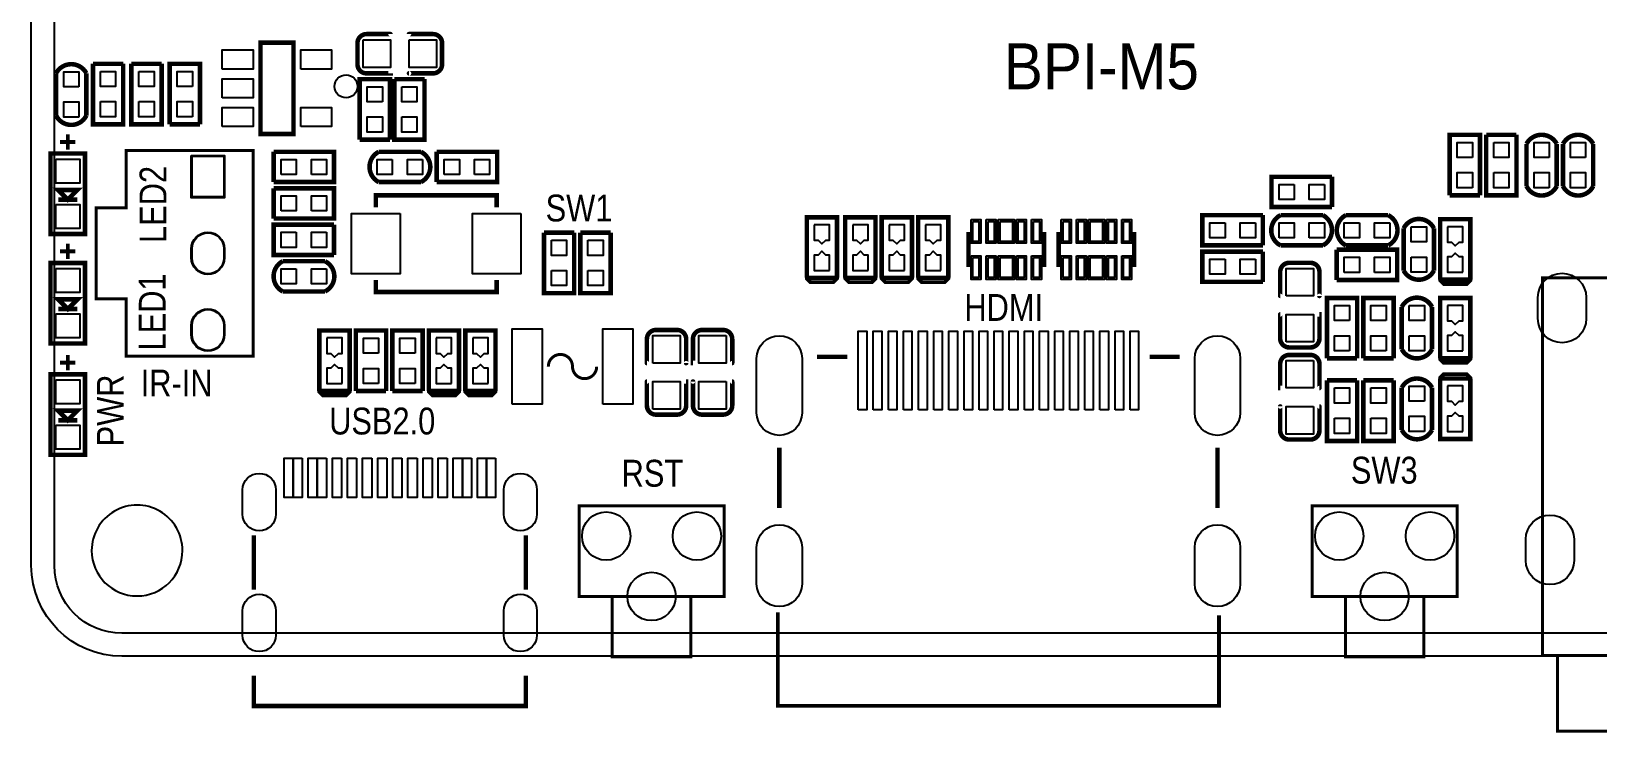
# Model space of a CAD drawing. Extents: x 0 to 87.3, y -2.5 to 56.
# Drawn here: x 0 to 51.8, y -2.5 to 20.7 of the extents above; entities that cross this region are included whole.
import ezdxf

# ---------------------------------------------------------------- set-up
doc = ezdxf.new("R2010")
doc.units = 0
for name, color, linetype in [('BG_CUTOUT', 254, 'CONTINUOUS'), ('BG_DESIGN_OUTLINE', 251, 'CONTINUOUS'), ('BG_SILKSCREEN_TOP', 254, 'CONTINUOUS'), ('PG_SILKSCREEN_TOP', 51, 'CONTINUOUS'), ('PG_SILKSCREEN_TOP_OUTLINE', 51, 'CONTINUOUS'), ('PG_SILKSREEN_TOP_OUTLINE', 51, 'CONTINUOUS'), ('PIN_PASTEMASK_TOP', 85, 'CONTINUOUS'), ('PIN_TOP', 80, 'CONTINUOUS'), ('RKI_ALL', 43, 'CONTINUOUS')]:
    doc.layers.add(name, color=color, linetype=linetype)

msp = doc.modelspace()

# ---------------------------------------------------------------- linework, layer by layer
at = {"layer": 'BG_CUTOUT'}
msp.add_lwpolyline([(5.0038, 3.50012, 1), (1.996236, 3.499916, 1)], format="xyb", close=True, dxfattribs=at)
at = {"layer": 'BG_DESIGN_OUTLINE'}
msp.add_lwpolyline([(0, 2.99974), (0, 52.99964, -0.414203), (2.99974, 55.99938), (82.04962, 55.99938, -0.414224), (85.0011, 53.05044), (85.0011, 2.99974, -0.414339), (81.99882, 0), (2.99974, 0, -0.414163)], format="xyb", close=True, dxfattribs=at)
at = {"layer": 'PG_SILKSCREEN_TOP'}
for points, const_width in [([(7.5819, 20.3073), (8.6741, 20.3073), (8.6741, 17.2847), (7.5819, 17.2847), (7.5819, 20.3073)], 0.14986), ([(1.2065, 17.272), (1.2065, 16.764)], 0.127), ([(1.778, 16.637), (1.778, 13.97), (0.635, 13.97), (0.635, 16.637), (1.778, 16.637)], 0.1524), ([(1.4605, 17.018), (0.9525, 17.018)], 0.127), ([(7.34314, 16.73606), (7.34314, 9.93394), (3.14198, 9.93394), (3.14198, 11.83386), (2.14122, 11.83386), (2.14122, 14.83614), (3.14198, 14.83614), (3.14198, 16.73606), (7.34314, 16.73606)], 0.09906), ([(1.524, 15.4305), (1.2065, 15.113), (0.889, 15.4305), (1.524, 15.4305)], 0.1524), ([(1.524, 15.113), (0.889, 15.113)], 0.1524), ([(15.39748, 14.85138), (15.39748, 15.2527), (11.39952, 15.2527), (11.39952, 14.85138)], 0.14986), ([(31.05912, 13.96238), (31.00832, 13.96238), (31.00832, 12.96162), (31.05912, 12.96162)], 0.14986), ([(33.45688, 13.96238), (33.50768, 13.96238), (33.50768, 12.96162), (33.45688, 12.96162)], 0.14986), ([(34.04362, 13.96238), (33.99282, 13.96238), (33.99282, 12.96162), (34.04362, 12.96162)], 0.14986), ([(36.44138, 13.96238), (36.49218, 13.96238), (36.49218, 12.96162), (36.44138, 12.96162)], 0.14986), ([(1.2065, 13.6525), (1.2065, 13.1445)], 0.127), ([(1.778, 13.0175), (1.778, 10.3505), (0.635, 10.3505), (0.635, 13.0175), (1.778, 13.0175)], 0.1524), ([(1.4605, 13.3985), (0.9525, 13.3985)], 0.127), ([(15.39748, 12.45362), (15.39748, 12.0523), (11.39952, 12.0523), (11.39952, 12.45362)], 0.14986), ([(56.500014, 0.023876), (56.500014, -2.476246), (50.500026, -2.476246), (50.500026, 0.023876), (57.00014, 0.023876), (57.00014, 12.523978), (49.9999, 12.523978), (49.9999, 0.023876), (50.500026, 0.023876)], 0.100076), ([(1.524, 11.811), (1.2065, 11.4935), (0.889, 11.811), (1.524, 11.811)], 0.1524), ([(1.524, 11.4935), (0.889, 11.4935)], 0.1524), ([(1.2065, 9.9695), (1.2065, 9.4615)], 0.127), ([(26.00071, 9.90854), (27.00147, 9.90854)], 0.14986), ([(37.00145, 9.90854), (37.99967, 9.90854)], 0.14986), ([(1.778, 9.3345), (1.778, 6.6675), (0.635, 6.6675), (0.635, 9.3345), (1.778, 9.3345)], 0.1524), ([(1.4605, 9.7155), (0.9525, 9.7155)], 0.127), ([(1.524, 8.128), (1.2065, 7.8105), (0.889, 8.128), (1.524, 8.128)], 0.1524), ([(1.524, 7.8105), (0.889, 7.8105)], 0.1524), ([(24.75103, 6.9088), (24.75103, 4.90982)], 0.14986), ([(39.25189, 6.9088), (39.25189, 4.90982)], 0.14986), ([(18.1229, 1.9812), (22.9235, 1.9812), (22.9235, 4.98094), (18.1229, 4.98094), (18.1229, 1.9812)], 0.09906), ([(42.3799, 1.9812), (47.1805, 1.9812), (47.1805, 4.98094), (42.3799, 4.98094), (42.3799, 1.9812)], 0.09906), ([(7.361682, 2.204974), (7.361682, 4.004818)], 0.150114), ([(16.361918, 2.204974), (16.361918, 4.004818)], 0.150114), ([(19.22272, 1.9812), (19.22272, -0.01778), (21.82368, -0.01778), (21.82368, 1.9812)], 0.09906), ([(43.47972, 1.9812), (43.47972, -0.01778), (46.08068, -0.01778), (46.08068, 1.9812)], 0.09906), ([(24.70023, 1.45796), (24.70023, -1.64084), (39.30015, -1.64084), (39.30015, 1.3589)], 0.12446), ([(16.361918, -0.64516), (16.361918, -1.645158), (7.361682, -1.645158), (7.361682, -0.64516)], 0.150114)]:
    msp.add_lwpolyline(points, dxfattribs=dict(at, const_width=const_width))
for points, const_width in [([(11.8872, 19.2913), (11.8872, 19.289014), (11.091926, 19.289014, -0.414141), (10.791952, 19.588988), (10.791952, 20.289012, -0.414141), (11.091926, 20.588986), (11.884914, 20.588986, -0.414214), (11.8872, 20.5867)], 0.150114), ([(12.4968, 19.2913, 1), (12.4968, 19.289014), (13.292074, 19.289014, 0.414141), (13.592048, 19.588988), (13.592048, 20.289012, 0.414141), (13.292074, 20.588986), (12.499086, 20.588986, 0.414214), (12.4968, 20.5867)], 0.150114), ([(42.6212, 11.9253, 1), (42.623486, 11.9253), (42.623486, 12.720574, 0.414141), (42.323512, 13.020548), (41.623488, 13.020548, 0.414141), (41.323514, 12.720574), (41.323514, 11.927586, 0.414214), (41.3258, 11.9253)], 0.150114), ([(42.6212, 11.3157), (42.623486, 11.3157), (42.623486, 10.520426, -0.414141), (42.323512, 10.220452), (41.623488, 10.220452, -0.414141), (41.323514, 10.520426), (41.323514, 11.313414, -0.414214), (41.3258, 11.3157)], 0.150114), ([(21.6662, 9.7028, 1), (21.668486, 9.7028), (21.668486, 10.498074, 0.414141), (21.368512, 10.798048), (20.668488, 10.798048, 0.414141), (20.368514, 10.498074), (20.368514, 9.705086, 0.414214), (20.3708, 9.7028)], 0.150114), ([(21.8948, 9.7028), (21.892514, 9.7028), (21.892514, 10.498074, -0.414141), (22.192488, 10.798048), (22.892512, 10.798048, -0.414141), (23.192486, 10.498074), (23.192486, 9.705086, -0.414214), (23.1902, 9.7028)], 0.150114), ([(17.1069, 9.5885, -1), (17.907, 9.5885)], 0.09906), ([(41.3258, 8.8773), (41.323514, 8.8773), (41.323514, 9.672574, -0.414141), (41.623488, 9.972548), (42.323512, 9.972548, -0.414141), (42.623486, 9.672574), (42.623486, 8.879586, -0.414214), (42.6212, 8.8773)], 0.150114), ([(17.907, 9.5885, 1), (18.7071, 9.5885)], 0.09906), ([(21.6662, 9.0932), (21.668486, 9.0932), (21.668486, 8.297926, -0.414141), (21.368512, 7.997952), (20.668488, 7.997952, -0.414141), (20.368514, 8.297926), (20.368514, 9.090914, -0.414214), (20.3708, 9.0932)], 0.150114), ([(21.8948, 9.0932, 1), (21.892514, 9.0932), (21.892514, 8.297926, 0.414141), (22.192488, 7.997952), (22.892512, 7.997952, 0.414141), (23.192486, 8.297926), (23.192486, 9.090914, 0.414214), (23.1902, 9.0932)], 0.150114), ([(41.3258, 8.2677, 1), (41.323514, 8.2677), (41.323514, 7.472426, 0.414141), (41.623488, 7.172452), (42.323512, 7.172452, 0.414141), (42.623486, 7.472426), (42.623486, 8.265414, 0.414214), (42.6212, 8.2677)], 0.150114)]:
    msp.add_lwpolyline(points, format="xyb", dxfattribs=dict(at, const_width=const_width))
at = {"layer": 'PG_SILKSCREEN_TOP_OUTLINE', "const_width": 0.150114}
for points in [[(0.820674, 19.292824, -0.600046), (1.820926, 19.292824)], [(0.820674, 17.892776, 0.618077), (1.820926, 17.892776)], [(49.474374, 16.956024, -0.600046), (50.474626, 16.956024)], [(50.680874, 16.956024, -0.600046), (51.681126, 16.956024)], [(11.491976, 15.692374, -0.600046), (11.491976, 16.692626)], [(12.892024, 15.692374, 0.618077), (12.892024, 16.692626)], [(49.474374, 15.555976, 0.618077), (50.474626, 15.555976)], [(50.680874, 15.555976, 0.618077), (51.681126, 15.555976)], [(41.336976, 14.597126, 0.618077), (41.336976, 13.596874)], [(42.737024, 14.597126, -0.600046), (42.737024, 13.596874)], [(43.495976, 13.596874, -0.600046), (43.495976, 14.597126)], [(44.896024, 13.596874, 0.618077), (44.896024, 14.597126)], [(46.410626, 14.162024, 0.618077), (45.410374, 14.162024)], [(8.316976, 12.072874, -0.600046), (8.316976, 13.073126)], [(9.717024, 12.072874, 0.618077), (9.717024, 13.073126)], [(46.410626, 12.761976, -0.600046), (45.410374, 12.761976)], [(46.347126, 11.558524, 0.618077), (45.346874, 11.558524)], [(46.347126, 10.158476, -0.600046), (45.346874, 10.158476)], [(45.346874, 8.891524, -0.600046), (46.347126, 8.891524)], [(45.346874, 7.491476, 0.618077), (46.347126, 7.491476)]]:
    msp.add_lwpolyline(points, format="xyb", dxfattribs=at)
for points in [[(0.820674, 17.892776), (0.820674, 19.292824)], [(1.820926, 17.892776), (1.820926, 19.292824)], [(2.03962, 19.60626), (2.03962, 17.60474), (3.04038, 17.60474), (3.04038, 19.60626)], [(3.04038, 19.60626), (2.03962, 19.60626)], [(3.30962, 19.60626), (3.30962, 17.60474), (4.31038, 17.60474), (4.31038, 19.60626)], [(4.31038, 19.60626), (3.30962, 19.60626)], [(5.58038, 17.60474), (5.58038, 19.60626), (4.57962, 19.60626), (4.57962, 17.60474)], [(11.86688, 17.09674), (11.86688, 19.09826), (10.86612, 19.09826), (10.86612, 17.09674)], [(12.00912, 19.09826), (12.00912, 17.09674), (13.00988, 17.09674), (13.00988, 19.09826)], [(13.00988, 19.09826), (12.00912, 19.09826)], [(4.57962, 17.60474), (5.58038, 17.60474)], [(10.86612, 17.09674), (11.86688, 17.09674)], [(47.93488, 15.25524), (47.93488, 17.25676), (46.93412, 17.25676), (46.93412, 15.25524)], [(48.14062, 17.25676), (48.14062, 15.25524), (49.14138, 15.25524), (49.14138, 17.25676)], [(49.14138, 17.25676), (48.14062, 17.25676)], [(8.01624, 15.69212), (10.01776, 15.69212), (10.01776, 16.69288), (8.01624, 16.69288)], [(8.01624, 16.69288), (8.01624, 15.69212)], [(12.892024, 16.692626), (11.491976, 16.692626)], [(13.41374, 15.69212), (15.41526, 15.69212), (15.41526, 16.69288), (13.41374, 16.69288)], [(13.41374, 16.69288), (13.41374, 15.69212)], [(49.474374, 15.555976), (49.474374, 16.956024)], [(50.474626, 15.555976), (50.474626, 16.956024)], [(50.680874, 15.555976), (50.680874, 16.956024)], [(51.681126, 15.555976), (51.681126, 16.956024)], [(8.01624, 14.48562), (10.01776, 14.48562), (10.01776, 15.48638), (8.01624, 15.48638)], [(8.01624, 15.48638), (8.01624, 14.48562)], [(12.892024, 15.692374), (11.491976, 15.692374)], [(43.03776, 15.86738), (41.03624, 15.86738), (41.03624, 14.86662), (43.03776, 14.86662)], [(43.03776, 14.86662), (43.03776, 15.86738)], [(46.93412, 15.25524), (47.93488, 15.25524)], [(40.75176, 14.59738), (38.75024, 14.59738), (38.75024, 13.59662), (40.75176, 13.59662)], [(40.75176, 13.59662), (40.75176, 14.59738)], [(41.336976, 14.597126), (42.737024, 14.597126)], [(44.896024, 14.597126), (43.495976, 14.597126)], [(10.01776, 14.27988), (8.01624, 14.27988), (8.01624, 13.27912), (10.01776, 13.27912)], [(10.01776, 13.27912), (10.01776, 14.27988)], [(16.96212, 14.01826), (16.96212, 12.01674), (17.96288, 12.01674), (17.96288, 14.01826)], [(17.96288, 14.01826), (16.96212, 14.01826)], [(18.16862, 14.01826), (18.16862, 12.01674), (19.16938, 12.01674), (19.16938, 14.01826)], [(19.16938, 14.01826), (18.16862, 14.01826)], [(45.410374, 14.162024), (45.410374, 12.761976)], [(46.410626, 14.162024), (46.410626, 12.761976)], [(41.336976, 13.596874), (42.737024, 13.596874)], [(43.19524, 12.45362), (45.19676, 12.45362), (45.19676, 13.45438), (43.19524, 13.45438)], [(43.19524, 13.45438), (43.19524, 12.45362)], [(44.896024, 13.596874), (43.495976, 13.596874)], [(9.717024, 13.073126), (8.316976, 13.073126)], [(40.75176, 13.39088), (38.75024, 13.39088), (38.75024, 12.39012), (40.75176, 12.39012)], [(40.75176, 12.39012), (40.75176, 13.39088)], [(9.717024, 12.072874), (8.316976, 12.072874)], [(43.87088, 9.85774), (43.87088, 11.85926), (42.87012, 11.85926), (42.87012, 9.85774)], [(45.07738, 9.85774), (45.07738, 11.85926), (44.07662, 11.85926), (44.07662, 9.85774)], [(45.346874, 11.558524), (45.346874, 10.158476)], [(46.347126, 11.558524), (46.347126, 10.158476)], [(11.73988, 8.77824), (11.73988, 10.77976), (10.73912, 10.77976), (10.73912, 8.77824)], [(12.94638, 8.77824), (12.94638, 10.77976), (11.94562, 10.77976), (11.94562, 8.77824)], [(42.87012, 9.85774), (43.87088, 9.85774)], [(44.07662, 9.85774), (45.07738, 9.85774)], [(10.73912, 8.77824), (11.73988, 8.77824)], [(11.94562, 8.77824), (12.94638, 8.77824)], [(42.87012, 9.12876), (42.87012, 7.12724), (43.87088, 7.12724), (43.87088, 9.12876)], [(43.87088, 9.12876), (42.87012, 9.12876)], [(44.07662, 9.12876), (44.07662, 7.12724), (45.07738, 7.12724), (45.07738, 9.12876)], [(45.07738, 9.12876), (44.07662, 9.12876)], [(45.346874, 7.491476), (45.346874, 8.891524)], [(46.347126, 7.491476), (46.347126, 8.891524)]]:
    msp.add_lwpolyline(points, dxfattribs=at)
at = {"layer": 'PG_SILKSREEN_TOP_OUTLINE', "const_width": 0.14986}
for points in [[(26.66238, 12.52474), (26.66238, 14.52626), (25.66162, 14.52626), (25.66162, 12.52474)], [(27.93238, 12.52474), (27.93238, 14.52626), (26.93162, 14.52626), (26.93162, 12.52474)], [(29.13888, 12.52474), (29.13888, 14.52626), (28.13812, 14.52626), (28.13812, 12.52474)], [(30.34538, 12.52474), (30.34538, 14.52626), (29.34462, 14.52626), (29.34462, 12.52474)], [(47.61738, 12.46124), (47.61738, 14.46276), (46.61662, 14.46276), (46.61662, 12.46124)], [(47.61738, 9.85774), (47.61738, 11.85926), (46.61662, 11.85926), (46.61662, 9.85774)], [(10.53338, 8.77824), (10.53338, 10.77976), (9.53262, 10.77976), (9.53262, 8.77824)], [(14.15288, 8.77824), (14.15288, 10.77976), (13.15212, 10.77976), (13.15212, 8.77824)], [(15.35938, 8.77824), (15.35938, 10.77976), (14.35862, 10.77976), (14.35862, 8.77824)], [(46.61662, 9.19226), (46.61662, 7.19074), (47.61738, 7.19074), (47.61738, 9.19226)]]:
    msp.add_lwpolyline(points, dxfattribs=at)
at = {"layer": 'PG_SILKSREEN_TOP_OUTLINE'}
for points in [[(25.66162, 12.52474, 0.14986, 0.14986, 0), (26.66238, 12.52474, 0.127, 0.127, 0), (26.66238, 12.50188, 0.127, 0.127, 0), (26.543, 12.3825, 0.127, 0.127, 0), (25.781, 12.3825, 0.127, 0.127, 0), (25.66162, 12.50188, 0.127, 0.127, 0), (25.66162, 12.52474, 0.127, 0.127, 0)], [(26.93162, 12.52474, 0.14986, 0.14986, 0), (27.93238, 12.52474, 0.127, 0.127, 0), (27.93238, 12.50188, 0.127, 0.127, 0), (27.813, 12.3825, 0.127, 0.127, 0), (27.051, 12.3825, 0.127, 0.127, 0), (26.93162, 12.50188, 0.127, 0.127, 0), (26.93162, 12.52474, 0.127, 0.127, 0)], [(28.13812, 12.52474, 0.14986, 0.14986, 0), (29.13888, 12.52474, 0.127, 0.127, 0), (29.13888, 12.50188, 0.127, 0.127, 0), (29.0195, 12.3825, 0.127, 0.127, 0), (28.2575, 12.3825, 0.127, 0.127, 0), (28.13812, 12.50188, 0.127, 0.127, 0), (28.13812, 12.52474, 0.127, 0.127, 0)], [(29.34462, 12.52474, 0.14986, 0.14986, 0), (30.34538, 12.52474, 0.127, 0.127, 0), (30.34538, 12.50188, 0.127, 0.127, 0), (30.226, 12.3825, 0.127, 0.127, 0), (29.464, 12.3825, 0.127, 0.127, 0), (29.34462, 12.50188, 0.127, 0.127, 0), (29.34462, 12.52474, 0.127, 0.127, 0)], [(46.61662, 12.46124, 0.14986, 0.14986, 0), (47.61738, 12.46124, 0.127, 0.127, 0), (47.61738, 12.43838, 0.127, 0.127, 0), (47.498, 12.319, 0.127, 0.127, 0), (46.736, 12.319, 0.127, 0.127, 0), (46.61662, 12.43838, 0.127, 0.127, 0), (46.61662, 12.46124, 0.127, 0.127, 0)], [(46.61662, 9.85774, 0.14986, 0.14986, 0), (47.61738, 9.85774, 0.127, 0.127, 0), (47.61738, 9.83488, 0.127, 0.127, 0), (47.498, 9.7155, 0.127, 0.127, 0), (46.736, 9.7155, 0.127, 0.127, 0), (46.61662, 9.83488, 0.127, 0.127, 0), (46.61662, 9.85774, 0.127, 0.127, 0)], [(47.61738, 9.19226, 0.14986, 0.14986, 0), (46.61662, 9.19226, 0.127, 0.127, 0), (46.61662, 9.21512, 0.127, 0.127, 0), (46.736, 9.3345, 0.127, 0.127, 0), (47.498, 9.3345, 0.127, 0.127, 0), (47.61738, 9.21512, 0.127, 0.127, 0), (47.61738, 9.19226, 0.127, 0.127, 0)], [(9.53262, 8.77824, 0.14986, 0.14986, 0), (10.53338, 8.77824, 0.127, 0.127, 0), (10.53338, 8.75538, 0.127, 0.127, 0), (10.414, 8.636, 0.127, 0.127, 0), (9.652, 8.636, 0.127, 0.127, 0), (9.53262, 8.75538, 0.127, 0.127, 0), (9.53262, 8.77824, 0.127, 0.127, 0)], [(13.15212, 8.77824, 0.14986, 0.14986, 0), (14.15288, 8.77824, 0.127, 0.127, 0), (14.15288, 8.75538, 0.127, 0.127, 0), (14.0335, 8.636, 0.127, 0.127, 0), (13.2715, 8.636, 0.127, 0.127, 0), (13.15212, 8.75538, 0.127, 0.127, 0), (13.15212, 8.77824, 0.127, 0.127, 0)], [(14.35862, 8.77824, 0.14986, 0.14986, 0), (15.35938, 8.77824, 0.127, 0.127, 0), (15.35938, 8.75538, 0.127, 0.127, 0), (15.24, 8.636, 0.127, 0.127, 0), (14.478, 8.636, 0.127, 0.127, 0), (14.35862, 8.75538, 0.127, 0.127, 0), (14.35862, 8.77824, 0.127, 0.127, 0)]]:
    msp.add_lwpolyline(points, format="xyseb", dxfattribs=at)
at = {"layer": 'PIN_PASTEMASK_TOP'}
for points in [[(10.97534, 20.39366), (11.88466, 20.39366), (11.88466, 19.48434), (10.97534, 19.48434)], [(12.49934, 20.39366), (13.40866, 20.39366), (13.40866, 19.48434), (12.49934, 19.48434)], [(6.31952, 19.42846), (6.31952, 20.06346), (7.33552, 20.06346), (7.33552, 19.42846)], [(8.92048, 19.42846), (8.92048, 20.06346), (9.93648, 20.06346), (9.93648, 19.42846)], [(1.57099, 18.84299), (1.07061, 18.84299), (1.07061, 19.34337), (1.57099, 19.34337)], [(2.28981, 19.35607), (2.79019, 19.35607), (2.79019, 18.85569), (2.28981, 18.85569)], [(3.55981, 19.35607), (4.06019, 19.35607), (4.06019, 18.85569), (3.55981, 18.85569)], [(5.33019, 18.85569), (4.82981, 18.85569), (4.82981, 19.35607), (5.33019, 19.35607)], [(6.31952, 18.4785), (6.31952, 19.1135), (7.33552, 19.1135), (7.33552, 18.4785)], [(11.61669, 18.34769), (11.11631, 18.34769), (11.11631, 18.84807), (11.61669, 18.84807)], [(12.25931, 18.84807), (12.75969, 18.84807), (12.75969, 18.34769), (12.25931, 18.34769)], [(1.57099, 17.84223), (1.07061, 17.84223), (1.07061, 18.34261), (1.57099, 18.34261)], [(2.28981, 18.35531), (2.79019, 18.35531), (2.79019, 17.85493), (2.28981, 17.85493)], [(3.55981, 18.35531), (4.06019, 18.35531), (4.06019, 17.85493), (3.55981, 17.85493)], [(5.33019, 17.85493), (4.82981, 17.85493), (4.82981, 18.35531), (5.33019, 18.35531)], [(6.31952, 17.52854), (6.31952, 18.16354), (7.33552, 18.16354), (7.33552, 17.52854)], [(8.92048, 17.52854), (8.92048, 18.16354), (9.93648, 18.16354), (9.93648, 17.52854)], [(11.61669, 17.34693), (11.11631, 17.34693), (11.11631, 17.84731), (11.61669, 17.84731)], [(12.25931, 17.84731), (12.75969, 17.84731), (12.75969, 17.34693), (12.25931, 17.34693)], [(47.68469, 16.50619), (47.18431, 16.50619), (47.18431, 17.00657), (47.68469, 17.00657)], [(48.39081, 17.00657), (48.89119, 17.00657), (48.89119, 16.50619), (48.39081, 16.50619)], [(50.22469, 16.50619), (49.72431, 16.50619), (49.72431, 17.00657), (50.22469, 17.00657)], [(51.43119, 16.50619), (50.93081, 16.50619), (50.93081, 17.00657), (51.43119, 17.00657)], [(0.80645, 16.45285), (1.60655, 16.45285), (1.60655, 15.65275), (0.80645, 15.65275)], [(5.31749, 16.55064), (6.36651, 16.55064), (6.36651, 15.19936), (5.31749, 15.19936)], [(8.26643, 15.94231), (8.26643, 16.44269), (8.76681, 16.44269), (8.76681, 15.94231)], [(9.26719, 15.94231), (9.26719, 16.44269), (9.76757, 16.44269), (9.76757, 15.94231)], [(11.94181, 16.44269), (11.94181, 15.94231), (11.44143, 15.94231), (11.44143, 16.44269)], [(12.94257, 16.44269), (12.94257, 15.94231), (12.44219, 15.94231), (12.44219, 16.44269)], [(13.66393, 15.94231), (13.66393, 16.44269), (14.16431, 16.44269), (14.16431, 15.94231)], [(14.66469, 15.94231), (14.66469, 16.44269), (15.16507, 16.44269), (15.16507, 15.94231)], [(41.78681, 15.61719), (41.78681, 15.11681), (41.28643, 15.11681), (41.28643, 15.61719)], [(42.78757, 15.61719), (42.78757, 15.11681), (42.28719, 15.11681), (42.28719, 15.61719)], [(47.68469, 15.50543), (47.18431, 15.50543), (47.18431, 16.00581), (47.68469, 16.00581)], [(48.39081, 16.00581), (48.89119, 16.00581), (48.89119, 15.50543), (48.39081, 15.50543)], [(50.22469, 15.50543), (49.72431, 15.50543), (49.72431, 16.00581), (50.22469, 16.00581)], [(51.43119, 15.50543), (50.93081, 15.50543), (50.93081, 16.00581), (51.43119, 16.00581)], [(8.26643, 14.73581), (8.26643, 15.23619), (8.76681, 15.23619), (8.76681, 14.73581)], [(9.26719, 14.73581), (9.26719, 15.23619), (9.76757, 15.23619), (9.76757, 14.73581)], [(0.80645, 14.95425), (1.60655, 14.95425), (1.60655, 14.15415), (0.80645, 14.15415)], [(12.19962, 14.65199), (12.19962, 12.65301), (10.59942, 12.65301), (10.59942, 14.65199)], [(16.19758, 14.65199), (16.19758, 12.65301), (14.59738, 12.65301), (14.59738, 14.65199)], [(8.76681, 14.02969), (8.76681, 13.52931), (8.26643, 13.52931), (8.26643, 14.02969)], [(9.76757, 14.02969), (9.76757, 13.52931), (9.26719, 13.52931), (9.26719, 14.02969)], [(25.908, 14.27988), (25.908, 13.77188), (26.035, 13.77188), (26.162, 13.64488), (26.289, 13.77188), (26.416, 13.77188), (26.416, 14.27988)], [(27.178, 14.27988), (27.178, 13.77188), (27.305, 13.77188), (27.432, 13.64488), (27.559, 13.77188), (27.686, 13.77188), (27.686, 14.27988)], [(28.3845, 14.27988), (28.3845, 13.77188), (28.5115, 13.77188), (28.6385, 13.64488), (28.7655, 13.77188), (28.8925, 13.77188), (28.8925, 14.27988)], [(29.591, 14.27988), (29.591, 13.77188), (29.718, 13.77188), (29.845, 13.64488), (29.972, 13.77188), (30.099, 13.77188), (30.099, 14.27988)], [(31.09468, 14.45514), (31.4198, 14.45514), (31.4198, 13.66774), (31.09468, 13.66774)], [(31.59506, 14.45514), (31.92018, 14.45514), (31.92018, 13.66774), (31.59506, 13.66774)], [(31.9913, 14.45514), (32.5247, 14.45514), (32.5247, 13.66774), (31.9913, 13.66774)], [(32.59582, 14.45514), (32.92094, 14.45514), (32.92094, 13.66774), (32.59582, 13.66774)], [(33.0962, 14.45514), (33.42132, 14.45514), (33.42132, 13.66774), (33.0962, 13.66774)], [(34.07918, 14.45514), (34.4043, 14.45514), (34.4043, 13.66774), (34.07918, 13.66774)], [(34.57956, 14.45514), (34.90468, 14.45514), (34.90468, 13.66774), (34.57956, 13.66774)], [(34.9758, 14.45514), (35.5092, 14.45514), (35.5092, 13.66774), (34.9758, 13.66774)], [(35.58032, 14.45514), (35.90544, 14.45514), (35.90544, 13.66774), (35.58032, 13.66774)], [(36.0807, 14.45514), (36.40582, 14.45514), (36.40582, 13.66774), (36.0807, 13.66774)], [(39.50081, 14.34719), (39.50081, 13.84681), (39.00043, 13.84681), (39.00043, 14.34719)], [(40.50157, 14.34719), (40.50157, 13.84681), (40.00119, 13.84681), (40.00119, 14.34719)], [(41.28643, 13.84681), (41.28643, 14.34719), (41.78681, 14.34719), (41.78681, 13.84681)], [(42.28719, 13.84681), (42.28719, 14.34719), (42.78757, 14.34719), (42.78757, 13.84681)], [(43.94581, 14.34719), (43.94581, 13.84681), (43.44543, 13.84681), (43.44543, 14.34719)], [(44.94657, 14.34719), (44.94657, 13.84681), (44.44619, 13.84681), (44.44619, 14.34719)], [(45.66031, 14.21257), (46.16069, 14.21257), (46.16069, 13.71219), (45.66031, 13.71219)], [(46.863, 14.21638), (46.863, 13.70838), (46.99, 13.70838), (47.117, 13.58138), (47.244, 13.70838), (47.371, 13.70838), (47.371, 14.21638)], [(17.21231, 13.76807), (17.71269, 13.76807), (17.71269, 13.26769), (17.21231, 13.26769)], [(18.41881, 13.76807), (18.91919, 13.76807), (18.91919, 13.26769), (18.41881, 13.26769)], [(26.416, 12.77112), (26.416, 13.27912), (26.289, 13.27912), (26.162, 13.40612), (26.035, 13.27912), (25.908, 13.27912), (25.908, 12.77112)], [(27.686, 12.77112), (27.686, 13.27912), (27.559, 13.27912), (27.432, 13.40612), (27.305, 13.27912), (27.178, 13.27912), (27.178, 12.77112)], [(28.8925, 12.77112), (28.8925, 13.27912), (28.7655, 13.27912), (28.6385, 13.40612), (28.5115, 13.27912), (28.3845, 13.27912), (28.3845, 12.77112)], [(30.099, 12.77112), (30.099, 13.27912), (29.972, 13.27912), (29.845, 13.40612), (29.718, 13.27912), (29.591, 13.27912), (29.591, 12.77112)], [(31.09468, 13.25626), (31.4198, 13.25626), (31.4198, 12.46886), (31.09468, 12.46886)], [(31.59506, 13.25626), (31.92018, 13.25626), (31.92018, 12.46886), (31.59506, 12.46886)], [(31.9913, 13.25626), (32.5247, 13.25626), (32.5247, 12.46886), (31.9913, 12.46886)], [(32.59582, 13.25626), (32.92094, 13.25626), (32.92094, 12.46886), (32.59582, 12.46886)], [(33.0962, 13.25626), (33.42132, 13.25626), (33.42132, 12.46886), (33.0962, 12.46886)], [(34.07918, 13.25626), (34.4043, 13.25626), (34.4043, 12.46886), (34.07918, 12.46886)], [(34.57956, 13.25626), (34.90468, 13.25626), (34.90468, 12.46886), (34.57956, 12.46886)], [(34.9758, 13.25626), (35.5092, 13.25626), (35.5092, 12.46886), (34.9758, 12.46886)], [(35.58032, 13.25626), (35.90544, 13.25626), (35.90544, 12.46886), (35.58032, 12.46886)], [(36.0807, 13.25626), (36.40582, 13.25626), (36.40582, 12.46886), (36.0807, 12.46886)], [(39.50081, 13.14069), (39.50081, 12.64031), (39.00043, 12.64031), (39.00043, 13.14069)], [(40.50157, 13.14069), (40.50157, 12.64031), (40.00119, 12.64031), (40.00119, 13.14069)], [(43.44543, 12.70381), (43.44543, 13.20419), (43.94581, 13.20419), (43.94581, 12.70381)], [(44.44619, 12.70381), (44.44619, 13.20419), (44.94657, 13.20419), (44.94657, 12.70381)], [(45.66031, 13.21181), (46.16069, 13.21181), (46.16069, 12.71143), (45.66031, 12.71143)], [(47.371, 12.70762), (47.371, 13.21562), (47.244, 13.21562), (47.117, 13.34262), (46.99, 13.21562), (46.863, 13.21562), (46.863, 12.70762)], [(0.80645, 12.83335), (1.60655, 12.83335), (1.60655, 12.03325), (0.80645, 12.03325)], [(8.76681, 12.82319), (8.76681, 12.32281), (8.26643, 12.32281), (8.26643, 12.82319)], [(9.76757, 12.82319), (9.76757, 12.32281), (9.26719, 12.32281), (9.26719, 12.82319)], [(17.21231, 12.76731), (17.71269, 12.76731), (17.71269, 12.26693), (17.21231, 12.26693)], [(18.41881, 12.76731), (18.91919, 12.76731), (18.91919, 12.26693), (18.41881, 12.26693)], [(41.51884, 11.92784), (41.51884, 12.83716), (42.42816, 12.83716), (42.42816, 11.92784)], [(43.62069, 11.10869), (43.12031, 11.10869), (43.12031, 11.60907), (43.62069, 11.60907)], [(44.82719, 11.10869), (44.32681, 11.10869), (44.32681, 11.60907), (44.82719, 11.60907)], [(45.59681, 11.60907), (46.09719, 11.60907), (46.09719, 11.10869), (45.59681, 11.10869)], [(46.863, 11.61288), (46.863, 11.10488), (46.99, 11.10488), (47.117, 10.97788), (47.244, 11.10488), (47.371, 11.10488), (47.371, 11.61288)], [(0.80645, 11.33475), (1.60655, 11.33475), (1.60655, 10.53465), (0.80645, 10.53465)], [(41.51884, 10.40384), (41.51884, 11.31316), (42.42816, 11.31316), (42.42816, 10.40384)], [(9.779, 10.53338), (9.779, 10.02538), (9.906, 10.02538), (10.033, 9.89838), (10.16, 10.02538), (10.287, 10.02538), (10.287, 10.53338)], [(11.48969, 10.02919), (10.98931, 10.02919), (10.98931, 10.52957), (11.48969, 10.52957)], [(12.69619, 10.02919), (12.19581, 10.02919), (12.19581, 10.52957), (12.69619, 10.52957)], [(13.3985, 10.53338), (13.3985, 10.02538), (13.5255, 10.02538), (13.6525, 9.89838), (13.7795, 10.02538), (13.9065, 10.02538), (13.9065, 10.53338)], [(14.605, 10.53338), (14.605, 10.02538), (14.732, 10.02538), (14.859, 9.89838), (14.986, 10.02538), (15.113, 10.02538), (15.113, 10.53338)], [(15.90548, 8.33882), (15.90548, 10.83818), (16.90624, 10.83818), (16.90624, 8.33882)], [(18.90776, 8.33882), (18.90776, 10.83818), (19.90852, 10.83818), (19.90852, 8.33882)], [(20.56384, 9.70534), (20.56384, 10.61466), (21.47316, 10.61466), (21.47316, 9.70534)], [(22.99716, 10.61466), (22.99716, 9.70534), (22.08784, 9.70534), (22.08784, 10.61466)], [(27.36215, 8.15848), (27.36215, 10.75944), (27.64155, 10.75944), (27.64155, 8.15848)], [(27.85999, 8.15848), (27.85999, 10.75944), (28.13939, 10.75944), (28.13939, 8.15848)], [(28.36037, 8.15848), (28.36037, 10.75944), (28.63977, 10.75944), (28.63977, 8.15848)], [(28.86075, 8.15848), (28.86075, 10.75944), (29.14015, 10.75944), (29.14015, 8.15848)], [(29.36113, 8.15848), (29.36113, 10.75944), (29.64053, 10.75944), (29.64053, 8.15848)], [(29.86151, 8.15848), (29.86151, 10.75944), (30.14091, 10.75944), (30.14091, 8.15848)], [(30.36189, 8.15848), (30.36189, 10.75944), (30.64129, 10.75944), (30.64129, 8.15848)], [(30.86227, 8.15848), (30.86227, 10.75944), (31.14167, 10.75944), (31.14167, 8.15848)], [(31.36011, 8.15848), (31.36011, 10.75944), (31.63951, 10.75944), (31.63951, 8.15848)], [(31.86049, 8.15848), (31.86049, 10.75944), (32.13989, 10.75944), (32.13989, 8.15848)], [(32.36087, 8.15848), (32.36087, 10.75944), (32.64027, 10.75944), (32.64027, 8.15848)], [(32.86125, 8.15848), (32.86125, 10.75944), (33.14065, 10.75944), (33.14065, 8.15848)], [(33.36163, 8.15848), (33.36163, 10.75944), (33.64103, 10.75944), (33.64103, 8.15848)], [(33.86201, 8.15848), (33.86201, 10.75944), (34.14141, 10.75944), (34.14141, 8.15848)], [(34.36239, 8.15848), (34.36239, 10.75944), (34.64179, 10.75944), (34.64179, 8.15848)], [(34.86023, 8.15848), (34.86023, 10.75944), (35.13963, 10.75944), (35.13963, 8.15848)], [(35.36061, 8.15848), (35.36061, 10.75944), (35.64001, 10.75944), (35.64001, 8.15848)], [(35.86099, 8.15848), (35.86099, 10.75944), (36.14039, 10.75944), (36.14039, 8.15848)], [(36.36137, 8.15848), (36.36137, 10.75944), (36.64077, 10.75944), (36.64077, 8.15848)], [(43.62069, 10.10793), (43.12031, 10.10793), (43.12031, 10.60831), (43.62069, 10.60831)], [(44.82719, 10.10793), (44.32681, 10.10793), (44.32681, 10.60831), (44.82719, 10.60831)], [(45.59681, 10.60831), (46.09719, 10.60831), (46.09719, 10.10793), (45.59681, 10.10793)], [(47.371, 10.10412), (47.371, 10.61212), (47.244, 10.61212), (47.117, 10.73912), (46.99, 10.61212), (46.863, 10.61212), (46.863, 10.10412)], [(10.287, 9.02462), (10.287, 9.53262), (10.16, 9.53262), (10.033, 9.65962), (9.906, 9.53262), (9.779, 9.53262), (9.779, 9.02462)], [(11.48969, 9.02843), (10.98931, 9.02843), (10.98931, 9.52881), (11.48969, 9.52881)], [(12.69619, 9.02843), (12.19581, 9.02843), (12.19581, 9.52881), (12.69619, 9.52881)], [(13.9065, 9.02462), (13.9065, 9.53262), (13.7795, 9.53262), (13.6525, 9.65962), (13.5255, 9.53262), (13.3985, 9.53262), (13.3985, 9.02462)], [(15.113, 9.02462), (15.113, 9.53262), (14.986, 9.53262), (14.859, 9.65962), (14.732, 9.53262), (14.605, 9.53262), (14.605, 9.02462)], [(42.42816, 9.78916), (42.42816, 8.87984), (41.51884, 8.87984), (41.51884, 9.78916)], [(0.80645, 9.15035), (1.60655, 9.15035), (1.60655, 8.35025), (0.80645, 8.35025)], [(20.56384, 8.18134), (20.56384, 9.09066), (21.47316, 9.09066), (21.47316, 8.18134)], [(22.99716, 9.09066), (22.99716, 8.18134), (22.08784, 8.18134), (22.08784, 9.09066)], [(43.12031, 8.87857), (43.62069, 8.87857), (43.62069, 8.37819), (43.12031, 8.37819)], [(44.32681, 8.87857), (44.82719, 8.87857), (44.82719, 8.37819), (44.32681, 8.37819)], [(46.09719, 8.44169), (45.59681, 8.44169), (45.59681, 8.94207), (46.09719, 8.94207)], [(46.863, 8.94588), (46.863, 8.43788), (46.99, 8.43788), (47.117, 8.31088), (47.244, 8.43788), (47.371, 8.43788), (47.371, 8.94588)], [(42.42816, 8.26516), (42.42816, 7.35584), (41.51884, 7.35584), (41.51884, 8.26516)], [(43.12031, 7.87781), (43.62069, 7.87781), (43.62069, 7.37743), (43.12031, 7.37743)], [(44.32681, 7.87781), (44.82719, 7.87781), (44.82719, 7.37743), (44.32681, 7.37743)], [(46.09719, 7.44093), (45.59681, 7.44093), (45.59681, 7.94131), (46.09719, 7.94131)], [(47.371, 7.43712), (47.371, 7.94512), (47.244, 7.94512), (47.117, 8.07212), (46.99, 7.94512), (46.863, 7.94512), (46.863, 7.43712)], [(0.80645, 7.65175), (1.60655, 7.65175), (1.60655, 6.85165), (0.80645, 6.85165)]]:
    msp.add_lwpolyline(points, close=True, dxfattribs=at)
for points in [[(5.31749, 13.18387), (5.31749, 13.48613, -1), (6.36651, 13.48613), (6.36651, 13.18387, -1)], [(51.450113, 11.873992), (51.450113, 11.173968, -1), (49.850167, 11.173968), (49.850167, 11.873992, -1)], [(5.31749, 10.64387), (5.31749, 10.94613, -1), (6.36651, 10.94613), (6.36651, 10.64387, -1)], [(51.050063, 3.874008), (51.050063, 3.173984, -1), (49.450117, 3.173984), (49.450117, 3.874008, -1)]]:
    msp.add_lwpolyline(points, format="xyb", close=True, dxfattribs=at)
at = {"layer": 'PIN_TOP'}
for points in [[(10.97534, 20.39366), (11.88466, 20.39366), (11.88466, 19.48434), (10.97534, 19.48434)], [(12.49934, 20.39366), (13.40866, 20.39366), (13.40866, 19.48434), (12.49934, 19.48434)], [(6.31952, 19.42846), (6.31952, 20.06346), (7.33552, 20.06346), (7.33552, 19.42846)], [(8.92048, 19.42846), (8.92048, 20.06346), (9.93648, 20.06346), (9.93648, 19.42846)], [(1.57099, 18.84299), (1.07061, 18.84299), (1.07061, 19.34337), (1.57099, 19.34337)], [(2.28981, 19.35607), (2.79019, 19.35607), (2.79019, 18.85569), (2.28981, 18.85569)], [(3.55981, 19.35607), (4.06019, 19.35607), (4.06019, 18.85569), (3.55981, 18.85569)], [(5.33019, 18.85569), (4.82981, 18.85569), (4.82981, 19.35607), (5.33019, 19.35607)], [(6.31952, 18.4785), (6.31952, 19.1135), (7.33552, 19.1135), (7.33552, 18.4785)], [(11.61669, 18.34769), (11.11631, 18.34769), (11.11631, 18.84807), (11.61669, 18.84807)], [(12.25931, 18.84807), (12.75969, 18.84807), (12.75969, 18.34769), (12.25931, 18.34769)], [(1.57099, 17.84223), (1.07061, 17.84223), (1.07061, 18.34261), (1.57099, 18.34261)], [(2.28981, 18.35531), (2.79019, 18.35531), (2.79019, 17.85493), (2.28981, 17.85493)], [(3.55981, 18.35531), (4.06019, 18.35531), (4.06019, 17.85493), (3.55981, 17.85493)], [(5.33019, 17.85493), (4.82981, 17.85493), (4.82981, 18.35531), (5.33019, 18.35531)], [(6.31952, 17.52854), (6.31952, 18.16354), (7.33552, 18.16354), (7.33552, 17.52854)], [(8.92048, 17.52854), (8.92048, 18.16354), (9.93648, 18.16354), (9.93648, 17.52854)], [(11.61669, 17.34693), (11.11631, 17.34693), (11.11631, 17.84731), (11.61669, 17.84731)], [(12.25931, 17.84731), (12.75969, 17.84731), (12.75969, 17.34693), (12.25931, 17.34693)], [(47.68469, 16.50619), (47.18431, 16.50619), (47.18431, 17.00657), (47.68469, 17.00657)], [(48.39081, 17.00657), (48.89119, 17.00657), (48.89119, 16.50619), (48.39081, 16.50619)], [(50.22469, 16.50619), (49.72431, 16.50619), (49.72431, 17.00657), (50.22469, 17.00657)], [(51.43119, 16.50619), (50.93081, 16.50619), (50.93081, 17.00657), (51.43119, 17.00657)], [(0.80645, 16.45285), (1.60655, 16.45285), (1.60655, 15.65275), (0.80645, 15.65275)], [(5.29209, 16.57477), (6.39191, 16.57477), (6.39191, 15.17523), (5.29209, 15.17523)], [(8.26643, 15.94231), (8.26643, 16.44269), (8.76681, 16.44269), (8.76681, 15.94231)], [(9.26719, 15.94231), (9.26719, 16.44269), (9.76757, 16.44269), (9.76757, 15.94231)], [(11.94181, 16.44269), (11.94181, 15.94231), (11.44143, 15.94231), (11.44143, 16.44269)], [(12.94257, 16.44269), (12.94257, 15.94231), (12.44219, 15.94231), (12.44219, 16.44269)], [(13.66393, 15.94231), (13.66393, 16.44269), (14.16431, 16.44269), (14.16431, 15.94231)], [(14.66469, 15.94231), (14.66469, 16.44269), (15.16507, 16.44269), (15.16507, 15.94231)], [(41.78681, 15.61719), (41.78681, 15.11681), (41.28643, 15.11681), (41.28643, 15.61719)], [(42.78757, 15.61719), (42.78757, 15.11681), (42.28719, 15.11681), (42.28719, 15.61719)], [(47.68469, 15.50543), (47.18431, 15.50543), (47.18431, 16.00581), (47.68469, 16.00581)], [(48.39081, 16.00581), (48.89119, 16.00581), (48.89119, 15.50543), (48.39081, 15.50543)], [(50.22469, 15.50543), (49.72431, 15.50543), (49.72431, 16.00581), (50.22469, 16.00581)], [(51.43119, 15.50543), (50.93081, 15.50543), (50.93081, 16.00581), (51.43119, 16.00581)], [(8.26643, 14.73581), (8.26643, 15.23619), (8.76681, 15.23619), (8.76681, 14.73581)], [(9.26719, 14.73581), (9.26719, 15.23619), (9.76757, 15.23619), (9.76757, 14.73581)], [(0.80645, 14.95425), (1.60655, 14.95425), (1.60655, 14.15415), (0.80645, 14.15415)], [(12.19962, 14.65199), (12.19962, 12.65301), (10.59942, 12.65301), (10.59942, 14.65199)], [(16.19758, 14.65199), (16.19758, 12.65301), (14.59738, 12.65301), (14.59738, 14.65199)], [(8.76681, 14.02969), (8.76681, 13.52931), (8.26643, 13.52931), (8.26643, 14.02969)], [(9.76757, 14.02969), (9.76757, 13.52931), (9.26719, 13.52931), (9.26719, 14.02969)], [(25.908, 14.27988), (25.908, 13.77188), (26.035, 13.77188), (26.162, 13.64488), (26.289, 13.77188), (26.416, 13.77188), (26.416, 14.27988)], [(27.178, 14.27988), (27.178, 13.77188), (27.305, 13.77188), (27.432, 13.64488), (27.559, 13.77188), (27.686, 13.77188), (27.686, 14.27988)], [(28.3845, 14.27988), (28.3845, 13.77188), (28.5115, 13.77188), (28.6385, 13.64488), (28.7655, 13.77188), (28.8925, 13.77188), (28.8925, 14.27988)], [(29.591, 14.27988), (29.591, 13.77188), (29.718, 13.77188), (29.845, 13.64488), (29.972, 13.77188), (30.099, 13.77188), (30.099, 14.27988)], [(31.15818, 14.39164), (31.3563, 14.39164), (31.3563, 13.73124), (31.15818, 13.73124)], [(31.65856, 14.39164), (31.85668, 14.39164), (31.85668, 13.73124), (31.65856, 13.73124)], [(32.0548, 14.39164), (32.4612, 14.39164), (32.4612, 13.73124), (32.0548, 13.73124)], [(32.65932, 14.39164), (32.85744, 14.39164), (32.85744, 13.73124), (32.65932, 13.73124)], [(33.1597, 14.39164), (33.35782, 14.39164), (33.35782, 13.73124), (33.1597, 13.73124)], [(34.14268, 14.39164), (34.3408, 14.39164), (34.3408, 13.73124), (34.14268, 13.73124)], [(34.64306, 14.39164), (34.84118, 14.39164), (34.84118, 13.73124), (34.64306, 13.73124)], [(35.0393, 14.39164), (35.4457, 14.39164), (35.4457, 13.73124), (35.0393, 13.73124)], [(35.64382, 14.39164), (35.84194, 14.39164), (35.84194, 13.73124), (35.64382, 13.73124)], [(36.1442, 14.39164), (36.34232, 14.39164), (36.34232, 13.73124), (36.1442, 13.73124)], [(39.50081, 14.34719), (39.50081, 13.84681), (39.00043, 13.84681), (39.00043, 14.34719)], [(40.50157, 14.34719), (40.50157, 13.84681), (40.00119, 13.84681), (40.00119, 14.34719)], [(41.28643, 13.84681), (41.28643, 14.34719), (41.78681, 14.34719), (41.78681, 13.84681)], [(42.28719, 13.84681), (42.28719, 14.34719), (42.78757, 14.34719), (42.78757, 13.84681)], [(43.94581, 14.34719), (43.94581, 13.84681), (43.44543, 13.84681), (43.44543, 14.34719)], [(44.94657, 14.34719), (44.94657, 13.84681), (44.44619, 13.84681), (44.44619, 14.34719)], [(45.66031, 14.21257), (46.16069, 14.21257), (46.16069, 13.71219), (45.66031, 13.71219)], [(46.863, 14.21638), (46.863, 13.70838), (46.99, 13.70838), (47.117, 13.58138), (47.244, 13.70838), (47.371, 13.70838), (47.371, 14.21638)], [(17.21231, 13.76807), (17.71269, 13.76807), (17.71269, 13.26769), (17.21231, 13.26769)], [(18.41881, 13.76807), (18.91919, 13.76807), (18.91919, 13.26769), (18.41881, 13.26769)], [(26.416, 12.77112), (26.416, 13.27912), (26.289, 13.27912), (26.162, 13.40612), (26.035, 13.27912), (25.908, 13.27912), (25.908, 12.77112)], [(27.686, 12.77112), (27.686, 13.27912), (27.559, 13.27912), (27.432, 13.40612), (27.305, 13.27912), (27.178, 13.27912), (27.178, 12.77112)], [(28.8925, 12.77112), (28.8925, 13.27912), (28.7655, 13.27912), (28.6385, 13.40612), (28.5115, 13.27912), (28.3845, 13.27912), (28.3845, 12.77112)], [(30.099, 12.77112), (30.099, 13.27912), (29.972, 13.27912), (29.845, 13.40612), (29.718, 13.27912), (29.591, 13.27912), (29.591, 12.77112)], [(31.15818, 13.19276), (31.3563, 13.19276), (31.3563, 12.53236), (31.15818, 12.53236)], [(31.65856, 13.19276), (31.85668, 13.19276), (31.85668, 12.53236), (31.65856, 12.53236)], [(32.0548, 13.19276), (32.4612, 13.19276), (32.4612, 12.53236), (32.0548, 12.53236)], [(32.65932, 13.19276), (32.85744, 13.19276), (32.85744, 12.53236), (32.65932, 12.53236)], [(33.1597, 13.19276), (33.35782, 13.19276), (33.35782, 12.53236), (33.1597, 12.53236)], [(34.14268, 13.19276), (34.3408, 13.19276), (34.3408, 12.53236), (34.14268, 12.53236)], [(34.64306, 13.19276), (34.84118, 13.19276), (34.84118, 12.53236), (34.64306, 12.53236)], [(35.0393, 13.19276), (35.4457, 13.19276), (35.4457, 12.53236), (35.0393, 12.53236)], [(35.64382, 13.19276), (35.84194, 13.19276), (35.84194, 12.53236), (35.64382, 12.53236)], [(36.1442, 13.19276), (36.34232, 13.19276), (36.34232, 12.53236), (36.1442, 12.53236)], [(39.50081, 13.14069), (39.50081, 12.64031), (39.00043, 12.64031), (39.00043, 13.14069)], [(40.50157, 13.14069), (40.50157, 12.64031), (40.00119, 12.64031), (40.00119, 13.14069)], [(43.44543, 12.70381), (43.44543, 13.20419), (43.94581, 13.20419), (43.94581, 12.70381)], [(44.44619, 12.70381), (44.44619, 13.20419), (44.94657, 13.20419), (44.94657, 12.70381)], [(45.66031, 13.21181), (46.16069, 13.21181), (46.16069, 12.71143), (45.66031, 12.71143)], [(47.371, 12.70762), (47.371, 13.21562), (47.244, 13.21562), (47.117, 13.34262), (46.99, 13.21562), (46.863, 13.21562), (46.863, 12.70762)], [(0.80645, 12.83335), (1.60655, 12.83335), (1.60655, 12.03325), (0.80645, 12.03325)], [(8.76681, 12.82319), (8.76681, 12.32281), (8.26643, 12.32281), (8.26643, 12.82319)], [(9.76757, 12.82319), (9.76757, 12.32281), (9.26719, 12.32281), (9.26719, 12.82319)], [(17.21231, 12.76731), (17.71269, 12.76731), (17.71269, 12.26693), (17.21231, 12.26693)], [(18.41881, 12.76731), (18.91919, 12.76731), (18.91919, 12.26693), (18.41881, 12.26693)], [(41.51884, 11.92784), (41.51884, 12.83716), (42.42816, 12.83716), (42.42816, 11.92784)], [(43.62069, 11.10869), (43.12031, 11.10869), (43.12031, 11.60907), (43.62069, 11.60907)], [(44.82719, 11.10869), (44.32681, 11.10869), (44.32681, 11.60907), (44.82719, 11.60907)], [(45.59681, 11.60907), (46.09719, 11.60907), (46.09719, 11.10869), (45.59681, 11.10869)], [(46.863, 11.61288), (46.863, 11.10488), (46.99, 11.10488), (47.117, 10.97788), (47.244, 11.10488), (47.371, 11.10488), (47.371, 11.61288)], [(0.80645, 11.33475), (1.60655, 11.33475), (1.60655, 10.53465), (0.80645, 10.53465)], [(41.51884, 10.40384), (41.51884, 11.31316), (42.42816, 11.31316), (42.42816, 10.40384)], [(9.779, 10.53338), (9.779, 10.02538), (9.906, 10.02538), (10.033, 9.89838), (10.16, 10.02538), (10.287, 10.02538), (10.287, 10.53338)], [(11.48969, 10.02919), (10.98931, 10.02919), (10.98931, 10.52957), (11.48969, 10.52957)], [(12.69619, 10.02919), (12.19581, 10.02919), (12.19581, 10.52957), (12.69619, 10.52957)], [(13.3985, 10.53338), (13.3985, 10.02538), (13.5255, 10.02538), (13.6525, 9.89838), (13.7795, 10.02538), (13.9065, 10.02538), (13.9065, 10.53338)], [(14.605, 10.53338), (14.605, 10.02538), (14.732, 10.02538), (14.859, 9.89838), (14.986, 10.02538), (15.113, 10.02538), (15.113, 10.53338)], [(15.90548, 8.33882), (15.90548, 10.83818), (16.90624, 10.83818), (16.90624, 8.33882)], [(18.90776, 8.33882), (18.90776, 10.83818), (19.90852, 10.83818), (19.90852, 8.33882)], [(20.56384, 9.70534), (20.56384, 10.61466), (21.47316, 10.61466), (21.47316, 9.70534)], [(22.99716, 10.61466), (22.99716, 9.70534), (22.08784, 9.70534), (22.08784, 10.61466)], [(27.36215, 8.15848), (27.36215, 10.75944), (27.64155, 10.75944), (27.64155, 8.15848)], [(27.85999, 8.15848), (27.85999, 10.75944), (28.13939, 10.75944), (28.13939, 8.15848)], [(28.36037, 8.15848), (28.36037, 10.75944), (28.63977, 10.75944), (28.63977, 8.15848)], [(28.86075, 8.15848), (28.86075, 10.75944), (29.14015, 10.75944), (29.14015, 8.15848)], [(29.36113, 8.15848), (29.36113, 10.75944), (29.64053, 10.75944), (29.64053, 8.15848)], [(29.86151, 8.15848), (29.86151, 10.75944), (30.14091, 10.75944), (30.14091, 8.15848)], [(30.36189, 8.15848), (30.36189, 10.75944), (30.64129, 10.75944), (30.64129, 8.15848)], [(30.86227, 8.15848), (30.86227, 10.75944), (31.14167, 10.75944), (31.14167, 8.15848)], [(31.36011, 8.15848), (31.36011, 10.75944), (31.63951, 10.75944), (31.63951, 8.15848)], [(31.86049, 8.15848), (31.86049, 10.75944), (32.13989, 10.75944), (32.13989, 8.15848)], [(32.36087, 8.15848), (32.36087, 10.75944), (32.64027, 10.75944), (32.64027, 8.15848)], [(32.86125, 8.15848), (32.86125, 10.75944), (33.14065, 10.75944), (33.14065, 8.15848)], [(33.36163, 8.15848), (33.36163, 10.75944), (33.64103, 10.75944), (33.64103, 8.15848)], [(33.86201, 8.15848), (33.86201, 10.75944), (34.14141, 10.75944), (34.14141, 8.15848)], [(34.36239, 8.15848), (34.36239, 10.75944), (34.64179, 10.75944), (34.64179, 8.15848)], [(34.86023, 8.15848), (34.86023, 10.75944), (35.13963, 10.75944), (35.13963, 8.15848)], [(35.36061, 8.15848), (35.36061, 10.75944), (35.64001, 10.75944), (35.64001, 8.15848)], [(35.86099, 8.15848), (35.86099, 10.75944), (36.14039, 10.75944), (36.14039, 8.15848)], [(36.36137, 8.15848), (36.36137, 10.75944), (36.64077, 10.75944), (36.64077, 8.15848)], [(43.62069, 10.10793), (43.12031, 10.10793), (43.12031, 10.60831), (43.62069, 10.60831)], [(44.82719, 10.10793), (44.32681, 10.10793), (44.32681, 10.60831), (44.82719, 10.60831)], [(45.59681, 10.60831), (46.09719, 10.60831), (46.09719, 10.10793), (45.59681, 10.10793)], [(47.371, 10.10412), (47.371, 10.61212), (47.244, 10.61212), (47.117, 10.73912), (46.99, 10.61212), (46.863, 10.61212), (46.863, 10.10412)], [(10.287, 9.02462), (10.287, 9.53262), (10.16, 9.53262), (10.033, 9.65962), (9.906, 9.53262), (9.779, 9.53262), (9.779, 9.02462)], [(11.48969, 9.02843), (10.98931, 9.02843), (10.98931, 9.52881), (11.48969, 9.52881)], [(12.69619, 9.02843), (12.19581, 9.02843), (12.19581, 9.52881), (12.69619, 9.52881)], [(13.9065, 9.02462), (13.9065, 9.53262), (13.7795, 9.53262), (13.6525, 9.65962), (13.5255, 9.53262), (13.3985, 9.53262), (13.3985, 9.02462)], [(15.113, 9.02462), (15.113, 9.53262), (14.986, 9.53262), (14.859, 9.65962), (14.732, 9.53262), (14.605, 9.53262), (14.605, 9.02462)], [(42.42816, 9.78916), (42.42816, 8.87984), (41.51884, 8.87984), (41.51884, 9.78916)], [(0.80645, 9.15035), (1.60655, 9.15035), (1.60655, 8.35025), (0.80645, 8.35025)], [(20.56384, 8.18134), (20.56384, 9.09066), (21.47316, 9.09066), (21.47316, 8.18134)], [(22.99716, 9.09066), (22.99716, 8.18134), (22.08784, 8.18134), (22.08784, 9.09066)], [(43.12031, 8.87857), (43.62069, 8.87857), (43.62069, 8.37819), (43.12031, 8.37819)], [(44.32681, 8.87857), (44.82719, 8.87857), (44.82719, 8.37819), (44.32681, 8.37819)], [(46.09719, 8.44169), (45.59681, 8.44169), (45.59681, 8.94207), (46.09719, 8.94207)], [(46.863, 8.94588), (46.863, 8.43788), (46.99, 8.43788), (47.117, 8.31088), (47.244, 8.43788), (47.371, 8.43788), (47.371, 8.94588)], [(42.42816, 8.26516), (42.42816, 7.35584), (41.51884, 7.35584), (41.51884, 8.26516)], [(43.12031, 7.87781), (43.62069, 7.87781), (43.62069, 7.37743), (43.12031, 7.37743)], [(44.32681, 7.87781), (44.82719, 7.87781), (44.82719, 7.37743), (44.32681, 7.37743)], [(46.09719, 7.44093), (45.59681, 7.44093), (45.59681, 7.94131), (46.09719, 7.94131)], [(47.371, 7.43712), (47.371, 7.94512), (47.244, 7.94512), (47.117, 8.07212), (46.99, 7.94512), (46.863, 7.94512), (46.863, 7.43712)], [(0.80645, 7.65175), (1.60655, 7.65175), (1.60655, 6.85165), (0.80645, 6.85165)], [(8.661781, 6.552438), (8.661781, 5.252466), (8.361807, 5.252466), (8.361807, 6.552438)], [(8.961755, 6.552438), (8.961755, 5.252466), (8.661781, 5.252466), (8.661781, 6.552438)], [(9.461881, 6.552438), (9.461881, 5.252466), (9.161907, 5.252466), (9.161907, 6.552438)], [(9.761855, 6.552438), (9.761855, 5.252466), (9.461881, 5.252466), (9.461881, 6.552438)], [(10.261727, 6.5532), (10.261727, 5.253228), (9.961753, 5.253228), (9.961753, 6.5532)], [(10.761853, 6.552438), (10.761853, 5.252466), (10.461879, 5.252466), (10.461879, 6.552438)], [(11.261725, 6.552438), (11.261725, 5.252466), (10.961751, 5.252466), (10.961751, 6.552438)], [(11.761851, 6.552438), (11.761851, 5.252466), (11.461877, 5.252466), (11.461877, 6.552438)], [(12.261723, 6.552438), (12.261723, 5.252466), (11.961749, 5.252466), (11.961749, 6.552438)], [(12.761849, 6.552438), (12.761849, 5.252466), (12.461875, 5.252466), (12.461875, 6.552438)], [(13.261467, 6.5532), (13.261467, 5.253228), (12.961493, 5.253228), (12.961493, 6.5532)], [(13.761847, 6.552438), (13.761847, 5.252466), (13.461873, 5.252466), (13.461873, 6.552438)], [(14.261719, 6.552438), (14.261719, 5.252466), (13.961745, 5.252466), (13.961745, 6.552438)], [(14.561947, 6.552438), (14.561947, 5.252466), (14.261973, 5.252466), (14.261973, 6.552438)], [(15.061819, 6.552438), (15.061819, 5.252466), (14.761845, 5.252466), (14.761845, 6.552438)], [(15.361793, 6.552438), (15.361793, 5.252466), (15.061819, 5.252466), (15.061819, 6.552438)]]:
    msp.add_lwpolyline(points, close=True, dxfattribs=at)
for points in [[(5.29209, 13.18514), (5.29209, 13.48486, -1), (6.39191, 13.48486), (6.39191, 13.18514, -1)], [(51.450113, 11.873992), (51.450113, 11.173968, -1), (49.850167, 11.173968), (49.850167, 11.873992, -1)], [(5.29209, 10.64514), (5.29209, 10.94486, -1), (6.39191, 10.94486), (6.39191, 10.64514, -1)], [(25.5016, 9.85774), (25.5016, 8.05942, -1), (24.00046, 8.05942), (24.00046, 9.85774, -1)], [(39.99992, 9.85774), (39.99992, 8.05942, -1), (38.49878, 8.05942), (38.49878, 9.85774, -1)], [(8.091805, 5.504815), (8.091805, 4.704969, -1), (6.991731, 4.704969), (6.991731, 5.504815, -1)], [(16.731869, 5.504815), (16.731869, 4.704969, -1), (15.631795, 4.704969), (15.631795, 5.504815, -1)], [(51.050063, 3.874008), (51.050063, 3.173984, -1), (49.450117, 3.173984), (49.450117, 3.874008, -1)], [(25.5016, 3.59918), (25.5016, 2.4003, -1), (24.00046, 2.4003), (24.00046, 3.59918, -1)], [(39.99992, 3.59918), (39.99992, 2.4003, -1), (38.49878, 2.4003), (38.49878, 3.59918, -1)], [(8.091805, 1.504823), (8.091805, 0.704977, -1), (6.991731, 0.704977), (6.991731, 1.504823, -1)], [(16.731869, 1.504823), (16.731869, 0.704977, -1), (15.631795, 0.704977), (15.631795, 1.504823, -1)]]:
    msp.add_lwpolyline(points, format="xyb", close=True, dxfattribs=at)
for centre, radius in [((10.414, 18.8595), 0.381), ((19.02206, 3.98018), 0.8001), ((22.02434, 3.98018), 0.8001), ((43.27906, 3.98018), 0.8001), ((46.28134, 3.98018), 0.8001), ((20.5232, 1.9812), 0.8001), ((44.7802, 1.9812), 0.8001)]:
    msp.add_circle(centre, radius, dxfattribs=at)
at = {"layer": 'RKI_ALL'}
msp.add_lwpolyline([(2.99974, 55.23738), (82.05216, 55.23738, -0.413921), (84.2391, 53.050186), (84.2391, 2.99974, -0.414116), (82.000852, 0.762), (81.999074, 0.762), (2.99974, 0.762, -0.414146), (0.762, 2.99974), (0.762, 52.99964, -0.4142)], format="xyb", close=True, dxfattribs=at)

# ---------------------------------------------------------------- texts
at = {"layer": 'BG_SILKSCREEN_TOP'}
for s, height, width, p in [('BPI-M5', 1.524, 0.95, (32.1818, 18.7579)), ('SW1', 0.889, 0.857143, (17.018, 14.3891)), ('HDMI', 0.889, 0.857143, (30.8737, 11.0998)), ('IR-IN', 0.889, 0.857143, (3.6195, 8.5979)), ('USB2.0', 0.889, 0.857143, (9.8552, 7.3406)), ('RST', 0.889, 0.857143, (19.5326, 5.6134)), ('SW3', 0.889, 0.857143, (43.6626, 5.715))]:
    msp.add_text(s, height=height, dxfattribs=dict(at, width=width)).set_placement(p)
at = {"layer": 'BG_SILKSCREEN_TOP', "width": 0.857143}
for s, p in [('LED2', (4.4704, 13.6779)), ('LED1', (4.445, 10.1219)), ('PWR', (3.0607, 6.9469))]:
    msp.add_text(s, height=0.889, rotation=90, dxfattribs=at).set_placement(p)

doc.saveas('drawing.dxf')
